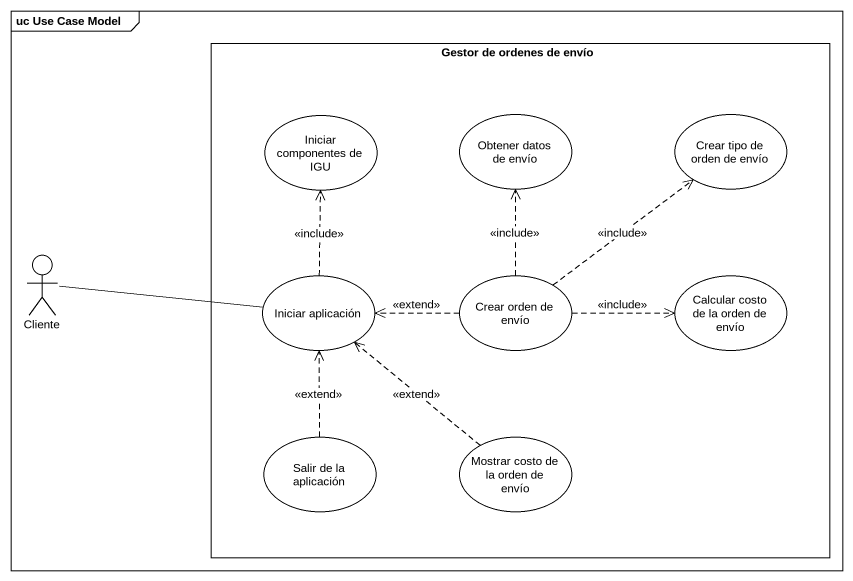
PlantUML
@startuml
mainframe uc Use Case Model
rectangle "Gestor de ordenes de envío" as Gestor_de_ordenes_de_envío {
  usecase "Iniciar componentes de IGU" as Iniciar_componentes_de_IGU
  usecase "Obtener datos de envío" as Obtener_datos_de_envío
  usecase "Crear tipo de orden de envío" as Crear_tipo_de_orden_de_envío
  usecase "Iniciar aplicación" as Iniciar_aplicación
  usecase "Crear orden de envío" as Crear_orden_de_envío
  usecase "Calcular costo de la orden de envío" as Calcular_costo_de_la_orden
  usecase "Salir de la aplicación" as Salir_de_la_aplicación
  usecase "Mostrar costo de la orden de envío" as Mostrar_costo_de_la_orden
}
actor Cliente
Cliente -right- Iniciar_aplicación
Iniciar_aplicación .up.> Iniciar_componentes_de_IGU : <<include>>
Crear_orden_de_envío .up.> Obtener_datos_de_envío : <<include>>
Crear_orden_de_envío .up.> Crear_tipo_de_orden_de_envío : <<include>>
Crear_orden_de_envío .left.> Iniciar_aplicación : <<extend>>
Crear_orden_de_envío .right.> Calcular_costo_de_la_orden : <<include>>
Salir_de_la_aplicación .up.> Iniciar_aplicación : <<extend>>
Mostrar_costo_de_la_orden .up.> Iniciar_aplicación : <<extend>>
@enduml
